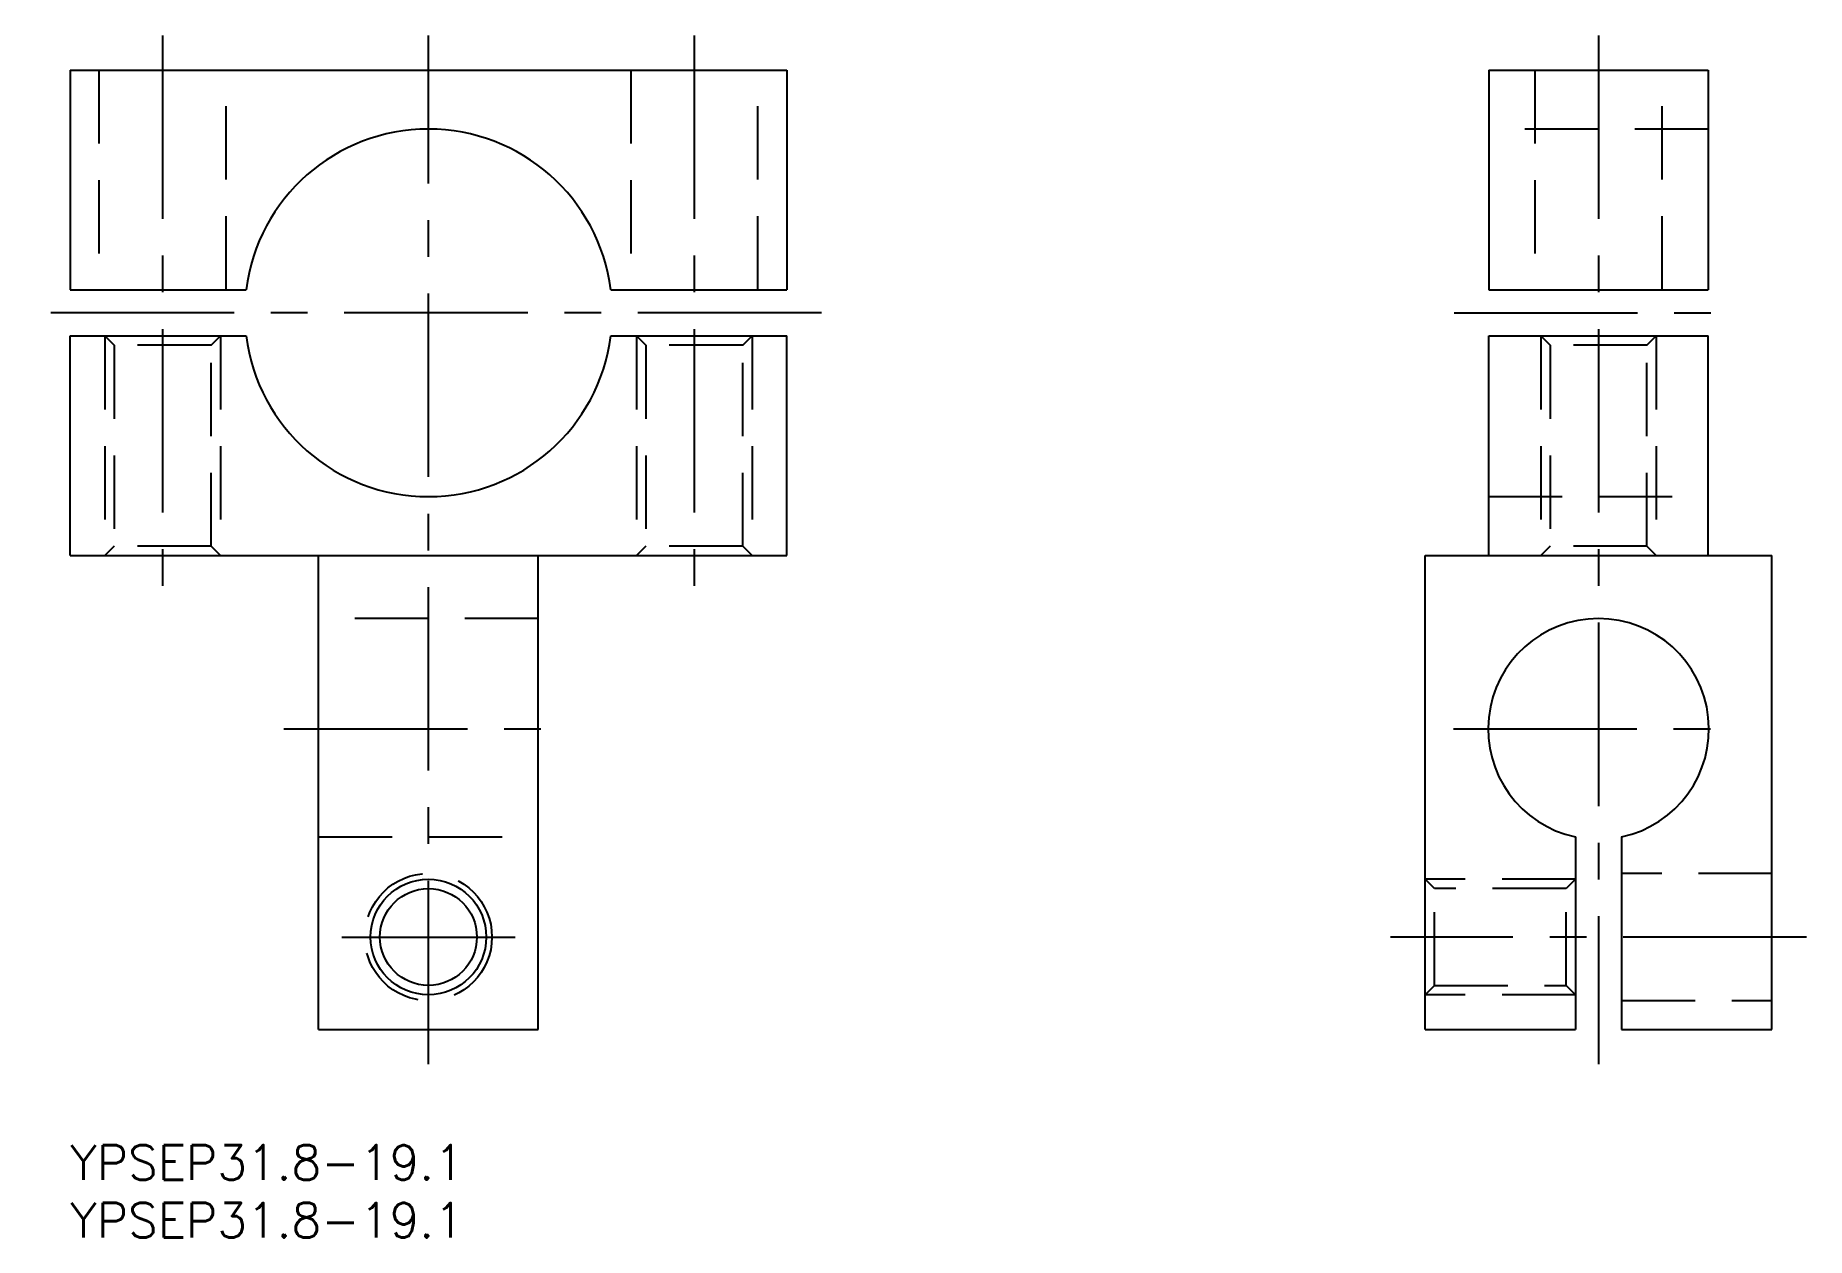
# Model space of a CAD drawing. Extents: x -3 to 150, y -8 to 96.
import ezdxf

# ---------------------------------------------------------------- set-up
doc = ezdxf.new("R2010")
doc.units = 0
doc.header["$LTSCALE"] = 0.5
doc.linetypes.add('CENTER', pattern=[50.8, 31.75, -6.35, 6.35, -6.35])
doc.linetypes.add('DASHED', pattern=[19.05, 12.7, -6.35])
for name, color, linetype in [('MSM_CENTER', 1, 'CENTER'), ('MSM_CONTINUOUS', 7, 'CONTINUOUS'), ('MSM_DASHED', 4, 'DASHED'), ('MSM_NARROW', 5, 'CONTINUOUS'), ('MSM_PART_NUMBER', 7, 'CONTINUOUS')]:
    doc.layers.add(name, color=color, linetype=linetype)
doc.styles.get("Standard").update_dxf_attribs({"font": 'txt.shx', "height": 3, "bigfont": 'bigfont.shx'})

# ---------------------------------------------------------------- blocks, each defined once
blk = doc.blocks.new('*U40')
at = {"layer": 'MSM_PART_NUMBER'}
blk.add_text('YPSEP31.8-19.1', height=3, dxfattribs=at).set_placement((0, -3))
blk = doc.blocks.new('*U41')
at = {"layer": 'MSM_PART_NUMBER'}
blk.add_text('YPSEP31.8-19.1', height=3, dxfattribs=at).set_placement((0, -8))

msp = doc.modelspace()

# ---------------------------------------------------------------- linework, layer by layer
at = {"layer": 'MSM_CENTER'}
for p, q in [((8, 96), (8, 48)), ((31, 7), (31, 96)), ((54, 96), (54, 48)), ((132.23, 96), (132.23, 7)), ((65, 72), (-3, 72)), ((119.73, 72), (144.73, 72)), ((18.5, 36), (43.5, 36)), ((119.68, 36), (144.78, 36)), ((23.5, 18), (38.5, 18)), ((150.23, 18), (114.23, 18)), ((150.23, 18), (131.48, 18))]:
    msp.add_line(p, q, dxfattribs=at)
at = {"layer": 'MSM_CONTINUOUS'}
for p, q in [((0, 93), (62, 93)), ((0, 93), (0, 74)), ((62, 93), (62, 74)), ((122.73, 93), (141.73, 93)), ((122.73, 93), (122.73, 74)), ((141.73, 93), (141.73, 74)), ((0, 74), (15.23, 74)), ((46.77, 74), (62, 74)), ((122.73, 74), (141.73, 74)), ((0, 51), (0, 70)), ((0, 70), (15.23, 70)), ((46.77, 70), (62, 70)), ((62, 51), (62, 70)), ((122.73, 51), (122.73, 70)), ((122.73, 70), (141.73, 70)), ((141.73, 51), (141.73, 70)), ((0, 51), (62, 51)), ((21.5, 10), (21.5, 51)), ((40.5, 10), (40.5, 51)), ((117.23, 51), (147.23, 51)), ((117.23, 10), (117.23, 51)), ((147.23, 10), (147.23, 51)), ((130.23, 26.66), (130.23, 10)), ((134.23, 26.66), (134.23, 10)), ((21.5, 10), (40.5, 10)), ((117.23, 10), (130.23, 10)), ((134.23, 10), (147.23, 10))]:
    msp.add_line(p, q, dxfattribs=at)
msp.add_circle((31, 18), 4.19, dxfattribs=at)
for centre, radius, start, end in [((31, 72), 15.9, 7.2262, 172.7738), ((31, 72), 15.9, 187.2262, 352.7738), ((132.23, 36), 9.55, 282.0886, 257.9114)]:
    msp.add_arc(centre, radius, start, end, dxfattribs=at)
at = {"layer": 'MSM_DASHED'}
for p, q in [((2.5, 93), (2.5, 74)), ((13.5, 74), (13.5, 93)), ((48.5, 93), (48.5, 74)), ((59.5, 74), (59.5, 93)), ((126.73, 93), (126.73, 74)), ((137.73, 74), (137.73, 93)), ((141.73, 87.9), (122.73, 87.9)), ((3, 70), (3.81, 69.19)), ((3, 70), (3, 51)), ((3.81, 69.19), (3.81, 51.81)), ((12.19, 69.19), (3.81, 69.19)), ((12.19, 69.19), (13, 70)), ((12.19, 51.81), (12.19, 69.19)), ((13, 70), (13, 51)), ((49, 70), (49.81, 69.19)), ((49, 70), (49, 51)), ((49.81, 69.19), (49.81, 51.81)), ((58.19, 69.19), (49.81, 69.19)), ((58.19, 69.19), (59, 70)), ((58.19, 51.81), (58.19, 69.19)), ((59, 70), (59, 51)), ((127.23, 70), (128.04, 69.19)), ((127.23, 70), (127.23, 51)), ((128.04, 69.19), (128.04, 51.81)), ((136.42, 69.19), (128.04, 69.19)), ((136.42, 69.19), (137.23, 70)), ((136.42, 51.81), (136.42, 69.19)), ((137.23, 70), (137.23, 51)), ((122.73, 56.1), (141.73, 56.1)), ((3.81, 51.81), (3, 51)), ((12.19, 51.81), (3.81, 51.81)), ((13, 51), (12.19, 51.81)), ((49.81, 51.81), (49, 51)), ((58.19, 51.81), (49.81, 51.81)), ((59, 51), (58.19, 51.81)), ((128.04, 51.81), (127.23, 51)), ((136.42, 51.81), (128.04, 51.81)), ((137.23, 51), (136.42, 51.81)), ((40.5, 45.55), (21.5, 45.55)), ((21.5, 26.66), (40.5, 26.66)), ((118.04, 22.19), (117.23, 23)), ((130.23, 23), (117.23, 23)), ((130.23, 23), (129.42, 22.19)), ((147.23, 23.5), (134.23, 23.5)), ((129.42, 22.19), (118.04, 22.19)), ((118.04, 13.81), (118.04, 22.19)), ((129.42, 13.81), (129.42, 22.19)), ((117.23, 13), (118.04, 13.81)), ((118.04, 13.81), (129.42, 13.81)), ((129.42, 13.81), (130.23, 13)), ((130.23, 13), (117.23, 13)), ((134.23, 12.5), (147.23, 12.5))]:
    msp.add_line(p, q, dxfattribs=at)
msp.add_circle((31, 18), 5.5, dxfattribs=at)
at = {"layer": 'MSM_NARROW'}
msp.add_circle((31, 18), 5, dxfattribs=at)

# ---------------------------------------------------------------- block references
at = {"layer": 'MSM_CONTINUOUS'}
for name in ['*U40', '*U41']:
    msp.add_blockref(name, (0, 0), dxfattribs=at)

doc.saveas('drawing.dxf')
